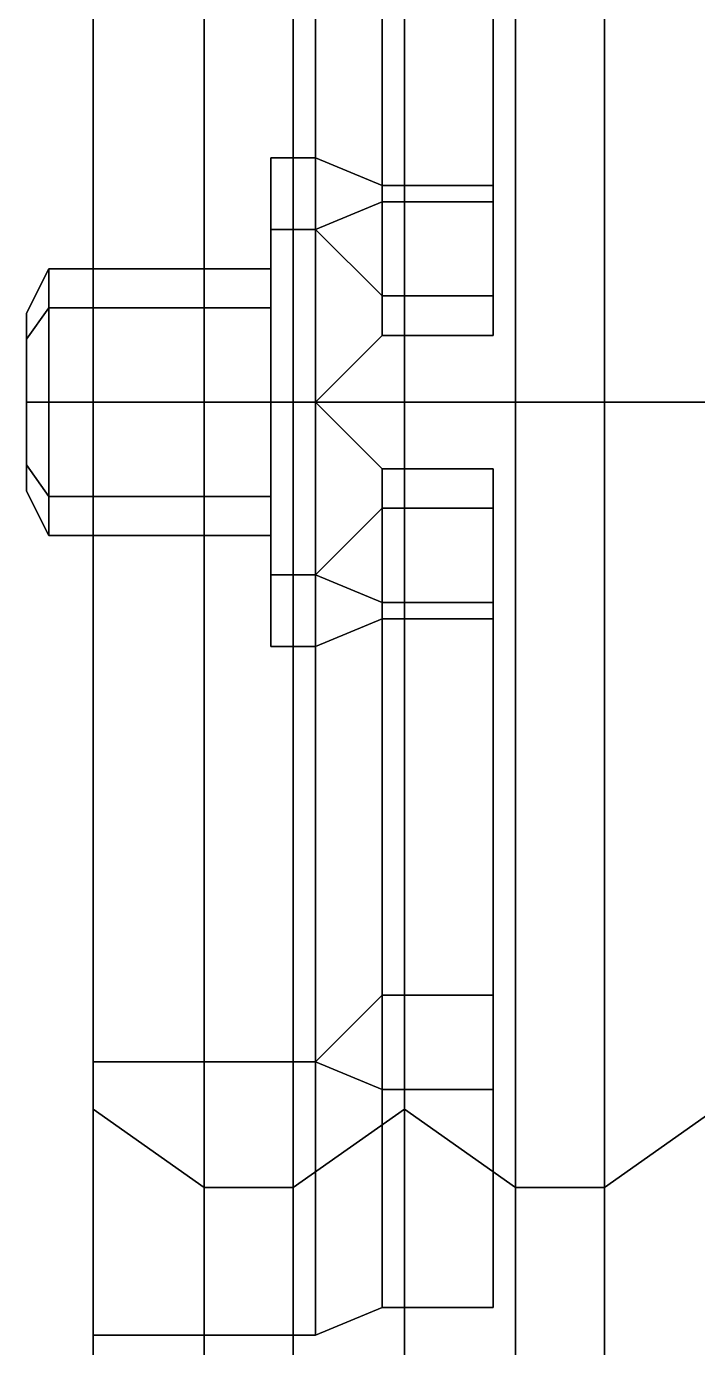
# Model space of a CAD drawing. Header units: millimetres. Extents: x -1.4 to 1.4, y -2.8 to 8.
# Drawn here: x -1.38 to -1.078, y -0.426 to 0.169 of the extents above; entities that cross this region are included whole.
import ezdxf

# ---------------------------------------------------------------- set-up
doc = ezdxf.new("R2010")
doc.units = ezdxf.units.MM
doc.layers.add('wheels2', color=2, linetype='Continuous')

msp = doc.modelspace()

# ---------------------------------------------------------------- linework, layer by layer
at = {"layer": 'wheels2'}
for points in [[(-1.22, 0.40757, -0.17), (-1.25, 0.42, -0.2), (-1.25, 0.11, -0.2), (-1.22, 0.09757, -0.17)], [(-1.25, 0.42, -0.2), (-1.22, 0.40757, -0.23), (-1.22, 0.09757, -0.23), (-1.25, 0.11, -0.2)], [(-1.17, 0.40757, -0.17), (-1.22, 0.40757, -0.17), (-1.22, 0.09757, -0.17), (-1.17, 0.09757, -0.17)], [(-1.22, 0.40757, -0.23), (-1.17, 0.40757, -0.23), (-1.17, 0.09757, -0.23), (-1.22, 0.09757, -0.23)], [(-1.17, 0.40757, -0.23), (-1.17, 0.30941, -0.46698), (-1.17, 0.09021, -0.24778), (-1.17, 0.09757, -0.23)], [(-1.17, 0.30941, 0.06698), (-1.17, 0.40757, -0.17), (-1.17, 0.09757, -0.17), (-1.17, 0.09021, -0.15222)], [(-1.3, 0, 0.3), (-1.3, 0.35355, 0.15355), (-1.35, 0.3182, 0.1182), (-1.35, 0, 0.25)], [(-1.3, 0.35355, -0.55355), (-1.3, 0, -0.7), (-1.35, 0, -0.65), (-1.35, 0.3182, -0.5182)], [(-1.26, 0, 0.3), (-1.26, 0.35355, 0.15355), (-1.3, 0.35355, 0.15355), (-1.3, 0, 0.3)], [(-1.26, 0.35355, -0.55355), (-1.26, 0, -0.7), (-1.3, 0, -0.7), (-1.3, 0.35355, -0.55355)], [(-1.26, 0.35355, 0.15355), (-1.26, 0, 0.3), (-1.21, 0, 0.25), (-1.21, 0.3182, 0.1182)], [(-1.26, 0, -0.7), (-1.26, 0.35355, -0.55355), (-1.21, 0.3182, -0.5182), (-1.21, 0, -0.65)], [(-1.16, 0, 0.3), (-1.16, 0.35355, 0.15355), (-1.21, 0.3182, 0.1182), (-1.21, 0, 0.25)], [(-1.16, 0.35355, -0.55355), (-1.16, 0, -0.7), (-1.21, 0, -0.65), (-1.21, 0.3182, -0.5182)], [(-1.16, 0.35355, 0.15355), (-1.16, 0, 0.3), (-1.12, 0, 0.3), (-1.12, 0.35355, 0.15355)], [(-1.16, 0, -0.7), (-1.16, 0.35355, -0.55355), (-1.12, 0.35355, -0.55355), (-1.12, 0, -0.7)], [(-1.12, 0.35355, 0.15355), (-1.12, 0, 0.3), (-1.07, 0, 0.25), (-1.07, 0.3182, 0.1182)], [(-1.12, 0, -0.7), (-1.12, 0.35355, -0.55355), (-1.07, 0.3182, -0.5182), (-1.07, 0, -0.65)], [(-1.35, 0, 0.25), (-1.35, 0.3182, 0.1182), (-1.35, 0.29698, 0.09698), (-1.35, 0, 0.22)], [(-1.35, 0.3182, -0.5182), (-1.35, 0, -0.65), (-1.35, 0, -0.62), (-1.35, 0.29698, -0.49698)], [(-1.25, 0.29698, 0.09698), (-1.22, 0.30941, 0.06698), (-1.22, 0.09021, -0.15222), (-1.25, 0.07778, -0.12222)], [(-1.22, 0.30941, -0.46698), (-1.25, 0.29698, -0.49698), (-1.25, 0.07778, -0.27778), (-1.22, 0.09021, -0.24778)], [(-1.22, 0.30941, 0.06698), (-1.17, 0.30941, 0.06698), (-1.17, 0.09021, -0.15222), (-1.22, 0.09021, -0.15222)], [(-1.17, 0.30941, -0.46698), (-1.22, 0.30941, -0.46698), (-1.22, 0.09021, -0.24778), (-1.17, 0.09021, -0.24778)], [(-1.35, 0, 0.22), (-1.35, 0.29698, 0.09698), (-1.25, 0.29698, 0.09698), (-1.25, 0, 0.22)], [(-1.35, 0.29698, -0.49698), (-1.35, 0, -0.62), (-1.25, 0, -0.62), (-1.25, 0.29698, -0.49698)], [(-1.25, 0, 0.22), (-1.25, 0.29698, 0.09698), (-1.22, 0.26698, 0.10941), (-1.22, 0.03, 0.20757)], [(-1.22, 0.26698, 0.10941), (-1.25, 0.29698, 0.09698), (-1.25, 0.07778, -0.12222), (-1.22, 0.04778, -0.10979)], [(-1.25, 0.29698, -0.49698), (-1.22, 0.26698, -0.50941), (-1.22, 0.04778, -0.29021), (-1.25, 0.07778, -0.27778)], [(-1.25, 0.29698, -0.49698), (-1.25, 0, -0.62), (-1.22, 0.03, -0.60757), (-1.22, 0.26698, -0.50941)], [(-1.22, 0.03, 0.20757), (-1.22, 0.26698, 0.10941), (-1.17, 0.26698, 0.10941), (-1.17, 0.03, 0.20757)], [(-1.17, 0.26698, 0.10941), (-1.22, 0.26698, 0.10941), (-1.22, 0.04778, -0.10979), (-1.17, 0.04778, -0.10979)], [(-1.22, 0.26698, -0.50941), (-1.17, 0.26698, -0.50941), (-1.17, 0.04778, -0.29021), (-1.22, 0.04778, -0.29021)], [(-1.22, 0.26698, -0.50941), (-1.22, 0.03, -0.60757), (-1.17, 0.03, -0.60757), (-1.17, 0.26698, -0.50941)], [(-1.17, 0.03, 0.20757), (-1.17, 0.26698, 0.10941), (-1.17, 0.04778, -0.10979), (-1.17, 0.03, -0.10243)], [(-1.17, 0.26698, -0.50941), (-1.17, 0.03, -0.60757), (-1.17, 0.03, -0.29757), (-1.17, 0.04778, -0.29021)], [(-1.27, 0.07778, -0.27778), (-1.27, 0.11, -0.2), (-1.25, 0.11, -0.2), (-1.25, 0.07778, -0.27778)], [(-1.27, 0.04243, -0.24243), (-1.27, 0.06, -0.2), (-1.27, 0.11, -0.2), (-1.27, 0.07778, -0.27778)], [(-1.27, 0.11, -0.2), (-1.27, 0.07778, -0.12222), (-1.25, 0.07778, -0.12222), (-1.25, 0.11, -0.2)], [(-1.27, 0.06, -0.2), (-1.27, 0.04243, -0.15757), (-1.27, 0.07778, -0.12222), (-1.27, 0.11, -0.2)], [(-1.25, 0.07778, -0.27778), (-1.25, 0.11, -0.2), (-1.22, 0.09757, -0.23), (-1.22, 0.09021, -0.24778)], [(-1.25, 0.11, -0.2), (-1.25, 0.07778, -0.12222), (-1.22, 0.09021, -0.15222), (-1.22, 0.09757, -0.17)], [(-1.22, 0.09021, -0.24778), (-1.22, 0.09757, -0.23), (-1.17, 0.09757, -0.23), (-1.17, 0.09021, -0.24778)], [(-1.22, 0.09757, -0.17), (-1.22, 0.09021, -0.15222), (-1.17, 0.09021, -0.15222), (-1.17, 0.09757, -0.17)], [(-1.27, 0.07778, -0.12222), (-1.27, 0, -0.09), (-1.25, 0, -0.09), (-1.25, 0.07778, -0.12222)], [(-1.27, 0.04243, -0.15757), (-1.27, 0, -0.14), (-1.27, 0, -0.09), (-1.27, 0.07778, -0.12222)], [(-1.27, 0, -0.31), (-1.27, 0.07778, -0.27778), (-1.25, 0.07778, -0.27778), (-1.25, 0, -0.31)], [(-1.27, 0, -0.26), (-1.27, 0.04243, -0.24243), (-1.27, 0.07778, -0.27778), (-1.27, 0, -0.31)], [(-1.25, 0.07778, -0.12222), (-1.25, 0, -0.09), (-1.22, 0.03, -0.10243), (-1.22, 0.04778, -0.10979)], [(-1.25, 0, -0.31), (-1.25, 0.07778, -0.27778), (-1.22, 0.04778, -0.29021), (-1.22, 0.03, -0.29757)], [(-1.37, 0.06, -0.2), (-1.37, 0.04243, -0.24243), (-1.38, 0.02828, -0.22828), (-1.38, 0.04, -0.2)], [(-1.37, 0.04243, -0.15757), (-1.37, 0.06, -0.2), (-1.38, 0.04, -0.2), (-1.38, 0.02828, -0.17172)], [(-1.37, 0.04243, -0.24243), (-1.37, 0.06, -0.2), (-1.27, 0.06, -0.2), (-1.27, 0.04243, -0.24243)], [(-1.37, 0.06, -0.2), (-1.37, 0.04243, -0.15757), (-1.27, 0.04243, -0.15757), (-1.27, 0.06, -0.2)], [(-1.22, 0.04778, -0.10979), (-1.22, 0.03, -0.10243), (-1.17, 0.03, -0.10243), (-1.17, 0.04778, -0.10979)], [(-1.22, 0.03, -0.29757), (-1.22, 0.04778, -0.29021), (-1.17, 0.04778, -0.29021), (-1.17, 0.03, -0.29757)], [(-1.37, 0.04243, -0.24243), (-1.37, 0, -0.26), (-1.38, 0, -0.24), (-1.38, 0.02828, -0.22828)], [(-1.37, 0, -0.14), (-1.37, 0.04243, -0.15757), (-1.38, 0.02828, -0.17172), (-1.38, 0, -0.16)], [(-1.37, 0.04243, -0.15757), (-1.37, 0, -0.14), (-1.27, 0, -0.14), (-1.27, 0.04243, -0.15757)], [(-1.37, 0, -0.26), (-1.37, 0.04243, -0.24243), (-1.27, 0.04243, -0.24243), (-1.27, 0, -0.26)], [(-1.38, 0.02828, -0.22828), (-1.38, 0, -0.24), (-1.38, -0.02828, -0.22828), (-1.38, 0.04, -0.2)], [(-1.38, 0.04, -0.2), (-1.38, -0.02828, -0.22828), (-1.38, -0.04, -0.2), (-1.38, 0.02828, -0.17172)], [(-1.25, 0, 0.22), (-1.22, 0.03, 0.20757), (-1.22, 0.03, -0.10243), (-1.25, 0, -0.09)], [(-1.22, 0.03, -0.60757), (-1.25, 0, -0.62), (-1.25, 0, -0.31), (-1.22, 0.03, -0.29757)], [(-1.22, 0.03, 0.20757), (-1.17, 0.03, 0.20757), (-1.17, 0.03, -0.10243), (-1.22, 0.03, -0.10243)], [(-1.17, 0.03, -0.60757), (-1.22, 0.03, -0.60757), (-1.22, 0.03, -0.29757), (-1.17, 0.03, -0.29757)], [(-1.38, 0.02828, -0.17172), (-1.38, -0.04, -0.2), (-1.38, -0.02828, -0.17172), (-1.38, 0, -0.16)], [(-1.37, 0, -0.26), (-1.37, -0.04243, -0.24243), (-1.38, -0.02828, -0.22828), (-1.38, 0, -0.24)], [(-1.37, -0.04243, -0.15757), (-1.37, 0, -0.14), (-1.38, 0, -0.16), (-1.38, -0.02828, -0.17172)], [(-1.37, 0, -0.14), (-1.37, -0.04243, -0.15757), (-1.27, -0.04243, -0.15757), (-1.27, 0, -0.14)], [(-1.37, -0.04243, -0.24243), (-1.37, 0, -0.26), (-1.27, 0, -0.26), (-1.27, -0.04243, -0.24243)], [(-1.35, -0.3182, 0.1182), (-1.35, 0, 0.25), (-1.35, 0, 0.22), (-1.35, -0.29698, 0.09698)], [(-1.35, -0.29698, 0.09698), (-1.35, 0, 0.22), (-1.25, 0, 0.22), (-1.25, -0.29698, 0.09698)], [(-1.3, 0, -0.7), (-1.3, -0.35355, -0.55355), (-1.35, -0.3182, -0.5182), (-1.35, 0, -0.65)], [(-1.35, 0, -0.65), (-1.35, -0.3182, -0.5182), (-1.35, -0.29698, -0.49698), (-1.35, 0, -0.62)], [(-1.35, 0, -0.62), (-1.35, -0.29698, -0.49698), (-1.25, -0.29698, -0.49698), (-1.25, 0, -0.62)], [(-1.26, 0, -0.7), (-1.26, -0.35355, -0.55355), (-1.3, -0.35355, -0.55355), (-1.3, 0, -0.7)], [(-1.27, 0, -0.09), (-1.27, -0.07778, -0.12222), (-1.25, -0.07778, -0.12222), (-1.25, 0, -0.09)], [(-1.27, 0, -0.14), (-1.27, -0.04243, -0.15757), (-1.27, -0.07778, -0.12222), (-1.27, 0, -0.09)], [(-1.27, -0.07778, -0.27778), (-1.27, 0, -0.31), (-1.25, 0, -0.31), (-1.25, -0.07778, -0.27778)], [(-1.26, 0, 0.3), (-1.26, -0.35355, 0.15355), (-1.21, -0.3182, 0.1182), (-1.21, 0, 0.25)], [(-1.22, -0.03, 0.20757), (-1.25, 0, 0.22), (-1.25, 0, -0.09), (-1.22, -0.03, -0.10243)], [(-1.25, -0.29698, 0.09698), (-1.25, 0, 0.22), (-1.22, -0.03, 0.20757), (-1.22, -0.26698, 0.10941)], [(-1.25, 0, -0.09), (-1.25, -0.07778, -0.12222), (-1.22, -0.04778, -0.10979), (-1.22, -0.03, -0.10243)], [(-1.25, 0, -0.62), (-1.22, -0.03, -0.60757), (-1.22, -0.03, -0.29757), (-1.25, 0, -0.31)], [(-1.25, -0.07778, -0.27778), (-1.25, 0, -0.31), (-1.22, -0.03, -0.29757), (-1.22, -0.04778, -0.29021)], [(-1.25, 0, -0.62), (-1.25, -0.29698, -0.49698), (-1.22, -0.26698, -0.50941), (-1.22, -0.03, -0.60757)], [(-1.16, 0, -0.7), (-1.16, -0.35355, -0.55355), (-1.21, -0.3182, -0.5182), (-1.21, 0, -0.65)], [(-1.16, 0, 0.3), (-1.16, -0.35355, 0.15355), (-1.12, -0.35355, 0.15355), (-1.12, 0, 0.3)], [(-1.12, 0, 0.3), (-1.12, -0.35355, 0.15355), (-1.07, -0.3182, 0.1182), (-1.07, 0, 0.25)], [(-1.3, -0.35355, 0.15355), (-1.3, 0, 0.3), (-1.35, 0, 0.25), (-1.35, -0.3182, 0.1182)], [(-1.26, -0.35355, 0.15355), (-1.26, 0, 0.3), (-1.3, 0, 0.3), (-1.3, -0.35355, 0.15355)], [(-1.27, -0.04243, -0.24243), (-1.27, 0, -0.26), (-1.27, 0, -0.31), (-1.27, -0.07778, -0.27778)], [(-1.26, -0.35355, -0.55355), (-1.26, 0, -0.7), (-1.21, 0, -0.65), (-1.21, -0.3182, -0.5182)], [(-1.16, -0.35355, 0.15355), (-1.16, 0, 0.3), (-1.21, 0, 0.25), (-1.21, -0.3182, 0.1182)], [(-1.16, -0.35355, -0.55355), (-1.16, 0, -0.7), (-1.12, 0, -0.7), (-1.12, -0.35355, -0.55355)], [(-1.12, -0.35355, -0.55355), (-1.12, 0, -0.7), (-1.07, 0, -0.65), (-1.07, -0.3182, -0.5182)], [(-1.37, -0.04243, -0.24243), (-1.37, -0.06, -0.2), (-1.38, -0.04, -0.2), (-1.38, -0.02828, -0.22828)], [(-1.37, -0.06, -0.2), (-1.37, -0.04243, -0.15757), (-1.38, -0.02828, -0.17172), (-1.38, -0.04, -0.2)], [(-1.17, -0.03, 0.20757), (-1.22, -0.03, 0.20757), (-1.22, -0.03, -0.10243), (-1.17, -0.03, -0.10243)], [(-1.22, -0.26698, 0.10941), (-1.22, -0.03, 0.20757), (-1.17, -0.03, 0.20757), (-1.17, -0.26698, 0.10941)], [(-1.22, -0.03, -0.10243), (-1.22, -0.04778, -0.10979), (-1.17, -0.04778, -0.10979), (-1.17, -0.03, -0.10243)], [(-1.22, -0.03, -0.60757), (-1.17, -0.03, -0.60757), (-1.17, -0.03, -0.29757), (-1.22, -0.03, -0.29757)], [(-1.22, -0.04778, -0.29021), (-1.22, -0.03, -0.29757), (-1.17, -0.03, -0.29757), (-1.17, -0.04778, -0.29021)], [(-1.22, -0.03, -0.60757), (-1.22, -0.26698, -0.50941), (-1.17, -0.26698, -0.50941), (-1.17, -0.03, -0.60757)], [(-1.17, -0.26698, 0.10941), (-1.17, -0.03, 0.20757), (-1.17, -0.03, -0.10243), (-1.17, -0.04778, -0.10979)], [(-1.17, -0.03, -0.60757), (-1.17, -0.26698, -0.50941), (-1.17, -0.04778, -0.29021), (-1.17, -0.03, -0.29757)], [(-1.37, -0.06, -0.2), (-1.37, -0.04243, -0.24243), (-1.27, -0.04243, -0.24243), (-1.27, -0.06, -0.2)], [(-1.37, -0.04243, -0.15757), (-1.37, -0.06, -0.2), (-1.27, -0.06, -0.2), (-1.27, -0.04243, -0.15757)], [(-1.27, -0.06, -0.2), (-1.27, -0.04243, -0.24243), (-1.27, -0.07778, -0.27778), (-1.27, -0.11, -0.2)], [(-1.27, -0.04243, -0.15757), (-1.27, -0.06, -0.2), (-1.27, -0.11, -0.2), (-1.27, -0.07778, -0.12222)], [(-1.25, -0.29698, 0.09698), (-1.22, -0.26698, 0.10941), (-1.22, -0.04778, -0.10979), (-1.25, -0.07778, -0.12222)], [(-1.22, -0.26698, -0.50941), (-1.25, -0.29698, -0.49698), (-1.25, -0.07778, -0.27778), (-1.22, -0.04778, -0.29021)], [(-1.22, -0.26698, 0.10941), (-1.17, -0.26698, 0.10941), (-1.17, -0.04778, -0.10979), (-1.22, -0.04778, -0.10979)], [(-1.17, -0.26698, -0.50941), (-1.22, -0.26698, -0.50941), (-1.22, -0.04778, -0.29021), (-1.17, -0.04778, -0.29021)], [(-1.27, -0.11, -0.2), (-1.27, -0.07778, -0.27778), (-1.25, -0.07778, -0.27778), (-1.25, -0.11, -0.2)], [(-1.27, -0.07778, -0.12222), (-1.27, -0.11, -0.2), (-1.25, -0.11, -0.2), (-1.25, -0.07778, -0.12222)], [(-1.25, -0.11, -0.2), (-1.25, -0.07778, -0.27778), (-1.22, -0.09021, -0.24778), (-1.22, -0.09757, -0.23)], [(-1.22, -0.30941, 0.06698), (-1.25, -0.29698, 0.09698), (-1.25, -0.07778, -0.12222), (-1.22, -0.09021, -0.15222)], [(-1.25, -0.07778, -0.12222), (-1.25, -0.11, -0.2), (-1.22, -0.09757, -0.17), (-1.22, -0.09021, -0.15222)], [(-1.25, -0.29698, -0.49698), (-1.22, -0.30941, -0.46698), (-1.22, -0.09021, -0.24778), (-1.25, -0.07778, -0.27778)], [(-1.22, -0.09757, -0.23), (-1.22, -0.09021, -0.24778), (-1.17, -0.09021, -0.24778), (-1.17, -0.09757, -0.23)], [(-1.17, -0.30941, 0.06698), (-1.22, -0.30941, 0.06698), (-1.22, -0.09021, -0.15222), (-1.17, -0.09021, -0.15222)], [(-1.22, -0.09021, -0.15222), (-1.22, -0.09757, -0.17), (-1.17, -0.09757, -0.17), (-1.17, -0.09021, -0.15222)], [(-1.22, -0.30941, -0.46698), (-1.17, -0.30941, -0.46698), (-1.17, -0.09021, -0.24778), (-1.22, -0.09021, -0.24778)], [(-1.17, -0.30941, -0.46698), (-1.17, -0.40757, -0.23), (-1.17, -0.09757, -0.23), (-1.17, -0.09021, -0.24778)], [(-1.17, -0.40757, -0.17), (-1.17, -0.30941, 0.06698), (-1.17, -0.09021, -0.15222), (-1.17, -0.09757, -0.17)], [(-1.22, -0.40757, -0.23), (-1.25, -0.42, -0.2), (-1.25, -0.11, -0.2), (-1.22, -0.09757, -0.23)], [(-1.25, -0.42, -0.2), (-1.22, -0.40757, -0.17), (-1.22, -0.09757, -0.17), (-1.25, -0.11, -0.2)], [(-1.17, -0.40757, -0.23), (-1.22, -0.40757, -0.23), (-1.22, -0.09757, -0.23), (-1.17, -0.09757, -0.23)], [(-1.22, -0.40757, -0.17), (-1.17, -0.40757, -0.17), (-1.17, -0.09757, -0.17), (-1.22, -0.09757, -0.17)], [(-1.35, -0.3182, -0.5182), (-1.35, -0.45, -0.2), (-1.35, -0.42, -0.2), (-1.35, -0.29698, -0.49698)], [(-1.35, -0.29698, -0.49698), (-1.35, -0.42, -0.2), (-1.25, -0.42, -0.2), (-1.25, -0.29698, -0.49698)], [(-1.35, -0.45, -0.2), (-1.35, -0.3182, 0.1182), (-1.35, -0.29698, 0.09698), (-1.35, -0.42, -0.2)], [(-1.35, -0.42, -0.2), (-1.35, -0.29698, 0.09698), (-1.25, -0.29698, 0.09698), (-1.25, -0.42, -0.2)], [(-1.25, -0.29698, -0.49698), (-1.25, -0.42, -0.2), (-1.22, -0.40757, -0.23), (-1.22, -0.30941, -0.46698)], [(-1.25, -0.42, -0.2), (-1.25, -0.29698, 0.09698), (-1.22, -0.30941, 0.06698), (-1.22, -0.40757, -0.17)], [(-1.22, -0.30941, -0.46698), (-1.22, -0.40757, -0.23), (-1.17, -0.40757, -0.23), (-1.17, -0.30941, -0.46698)], [(-1.22, -0.40757, -0.17), (-1.22, -0.30941, 0.06698), (-1.17, -0.30941, 0.06698), (-1.17, -0.40757, -0.17)], [(-1.3, -0.35355, -0.55355), (-1.3, -0.5, -0.2), (-1.35, -0.45, -0.2), (-1.35, -0.3182, -0.5182)], [(-1.3, -0.5, -0.2), (-1.3, -0.35355, 0.15355), (-1.35, -0.3182, 0.1182), (-1.35, -0.45, -0.2)], [(-1.26, -0.5, -0.2), (-1.26, -0.35355, -0.55355), (-1.21, -0.3182, -0.5182), (-1.21, -0.45, -0.2)], [(-1.26, -0.35355, 0.15355), (-1.26, -0.5, -0.2), (-1.21, -0.45, -0.2), (-1.21, -0.3182, 0.1182)], [(-1.16, -0.35355, -0.55355), (-1.16, -0.5, -0.2), (-1.21, -0.45, -0.2), (-1.21, -0.3182, -0.5182)], [(-1.16, -0.5, -0.2), (-1.16, -0.35355, 0.15355), (-1.21, -0.3182, 0.1182), (-1.21, -0.45, -0.2)], [(-1.12, -0.5, -0.2), (-1.12, -0.35355, -0.55355), (-1.07, -0.3182, -0.5182), (-1.07, -0.45, -0.2)], [(-1.12, -0.35355, 0.15355), (-1.12, -0.5, -0.2), (-1.07, -0.45, -0.2), (-1.07, -0.3182, 0.1182)], [(-1.26, -0.35355, -0.55355), (-1.26, -0.5, -0.2), (-1.3, -0.5, -0.2), (-1.3, -0.35355, -0.55355)], [(-1.26, -0.5, -0.2), (-1.26, -0.35355, 0.15355), (-1.3, -0.35355, 0.15355), (-1.3, -0.5, -0.2)], [(-1.16, -0.5, -0.2), (-1.16, -0.35355, -0.55355), (-1.12, -0.35355, -0.55355), (-1.12, -0.5, -0.2)], [(-1.16, -0.35355, 0.15355), (-1.16, -0.5, -0.2), (-1.12, -0.5, -0.2), (-1.12, -0.35355, 0.15355)]]:
    msp.add_3dface(points, dxfattribs=at)

doc.saveas('drawing.dxf')
